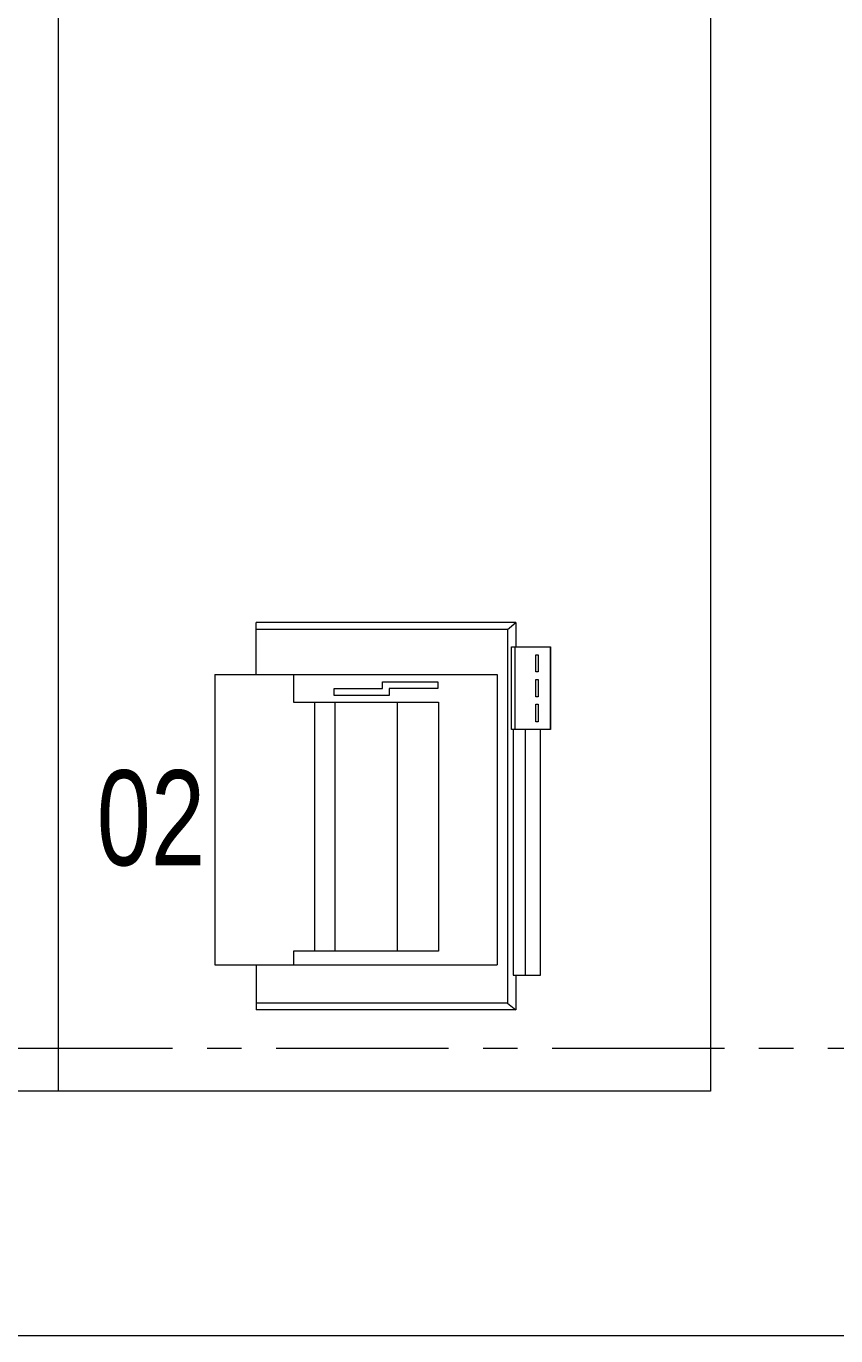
# Model space of a CAD drawing. Header units: millimetres. Extents: x 26027 to 581921, y 7230 to 233891.
# Drawn here: x 507719 to 508464, y 185830 to 187035 of the extents above; entities that cross this region are included whole.
import ezdxf

# ---------------------------------------------------------------- set-up
doc = ezdxf.new("R2010")
doc.units = ezdxf.units.MM
doc.header["$LTSCALE"] = 5
doc.linetypes.add('CENTER', pattern=[50.8, 31.75, -6.35, 6.35, -6.35])
doc.layers.add('axes', color=9, linetype='Continuous')
doc.layers.add('Medical Equipment and Furniture', color=163, linetype='Continuous', lineweight=0)
doc.layers.add('Walls', color=32, linetype='Continuous', lineweight=5)
doc.styles.add('X3G_ENTITY_257CFD', font='swisscl.ttf', dxfattribs={"height": 200})

# ---------------------------------------------------------------- blocks, each defined once
blk = doc.blocks.new('ITPPLT2C-P')
at = {"color": 0}
for p, q in [((0.0229, 0.0318), (0.2618, 0.0318)), ((0.0304, 0.0256), (0.0229, 0.0318)), ((0.0229, 0), (0.0229, 0.0318)), ((0.0304, -0.3182), (0.0304, 0.0256)), ((0.0304, 0.0256), (0.2618, 0.0256)), ((0.2618, -0.0096), (0.2618, 0.0318)), ((0, 0), (0, -0.2262)), ((0.0252, 0), (0, 0)), ((0.0139, 0), (0.0139, -0.2262)), ((0.0252, 0), (0.0139, 0)), ((0.0252, -0.2262), (0.0252, 0)), ((0.0401, -0.2769), (0.0401, -0.0096)), ((0.3, -0.0096), (0.0401, -0.0096)), ((0.2274, -0.0222), (0.2274, -0.0096)), ((0.3, -0.2769), (0.3, -0.0096)), ((0.0939, -0.2515), (0.0939, -0.0222)), ((0.0939, -0.0222), (0.2274, -0.0222)), ((0.1321, -0.2515), (0.1321, -0.0222)), ((0.1894, -0.2515), (0.1894, -0.0222)), ((0.2082, -0.2515), (0.2082, -0.0222)), ((-0.0091, -0.2262), (0.0267, -0.2262)), ((-0.0091, -0.3023), (-0.0091, -0.2262)), ((-0.0087, -0.2262), (0.0236, -0.2262)), ((-0.0087, -0.3023), (-0.0087, -0.2262)), ((0, -0.2262), (0.0252, -0.2262)), ((0.0139, -0.2262), (0.0252, -0.2262)), ((0.0236, -0.2262), (0.0236, -0.3023)), ((0.0267, -0.2262), (0.0267, -0.3023)), ((0.0023, -0.2495), (0.0023, -0.2334)), ((0.0023, -0.2334), (0.0045, -0.2334)), ((0.0045, -0.2334), (0.0045, -0.2495)), ((0.0045, -0.2495), (0.0023, -0.2495)), ((0.2274, -0.2515), (0.0939, -0.2515)), ((0.2274, -0.2769), (0.2274, -0.2515)), ((0.0023, -0.2721), (0.0023, -0.2562)), ((0.0023, -0.2562), (0.0045, -0.2562)), ((0.0045, -0.2562), (0.0045, -0.2721)), ((0.0947, -0.2701), (0.0947, -0.2641)), ((0.0947, -0.2641), (0.1395, -0.2641)), ((0.1395, -0.2575), (0.19, -0.2575)), ((0.1395, -0.2641), (0.1395, -0.2575)), ((0.19, -0.2641), (0.1457, -0.2641)), ((0.1457, -0.2641), (0.1457, -0.2701)), ((0.19, -0.2575), (0.19, -0.2641)), ((0.0045, -0.2721), (0.0023, -0.2721)), ((0.3, -0.2769), (0.0401, -0.2769)), ((0.1457, -0.2701), (0.0947, -0.2701)), ((0.2618, -0.2769), (0.2618, -0.3246)), ((0.0023, -0.295), (0.0023, -0.2793)), ((0.0023, -0.2793), (0.0045, -0.2793)), ((0.0045, -0.2793), (0.0045, -0.295)), ((0.0045, -0.295), (0.0023, -0.295)), ((0.0267, -0.3023), (-0.0091, -0.3023)), ((0.0236, -0.3023), (-0.0087, -0.3023)), ((0.0229, -0.3246), (0.0229, -0.3023)), ((0.0304, -0.3182), (0.0229, -0.3246)), ((0.0229, -0.3246), (0.2618, -0.3246)), ((0.0304, -0.3182), (0.2618, -0.3182))]:
    blk.add_line(p, q, dxfattribs=at)

msp = doc.modelspace()

# ---------------------------------------------------------------- linework, layer by layer
at = {"layer": 'axes', "linetype": 'CENTER', "lineweight": 0}
msp.add_line((544175.8, 186094.8, 2.4), (461082.1, 186094.8, 2.4), dxfattribs=at)
at = {"layer": 'Medical Equipment and Furniture'}
msp.add_line((507748.8, 186055.3, 0), (507748.8, 187085.3, 0), dxfattribs=at)
at = {"layer": 'Walls'}
for p, q in [((508348.8, 190352.3, 0), (508348.8, 186055.3, 0)), ((508348.8, 186055.3, 0), (506761.9, 186055.3, 0)), ((508547.1, 185830.3, 0), (506761.9, 185830.3, 0))]:
    msp.add_line(p, q, dxfattribs=at)

# ---------------------------------------------------------------- block references
at = {"layer": 'Medical Equipment and Furniture', "extrusion": (1.19915e-18, -8.17187e-07, -1), "xscale": -1000, "yscale": 1000.000000000002, "zscale": 1000.000000000002, "rotation": 180}
msp.add_blockref('ITPPLT2C-P', (-508192.6, 186162, -0.2), dxfattribs=at)

# ---------------------------------------------------------------- texts
at = {"layer": 'Medical Equipment and Furniture', "insert": (507833.9, 186350.7, 0), "char_height": 87.47, "attachment_point": 2, "style": 'X3G_ENTITY_257CFD'}
msp.add_mtext('02', dxfattribs=at)

doc.saveas('drawing.dxf')
